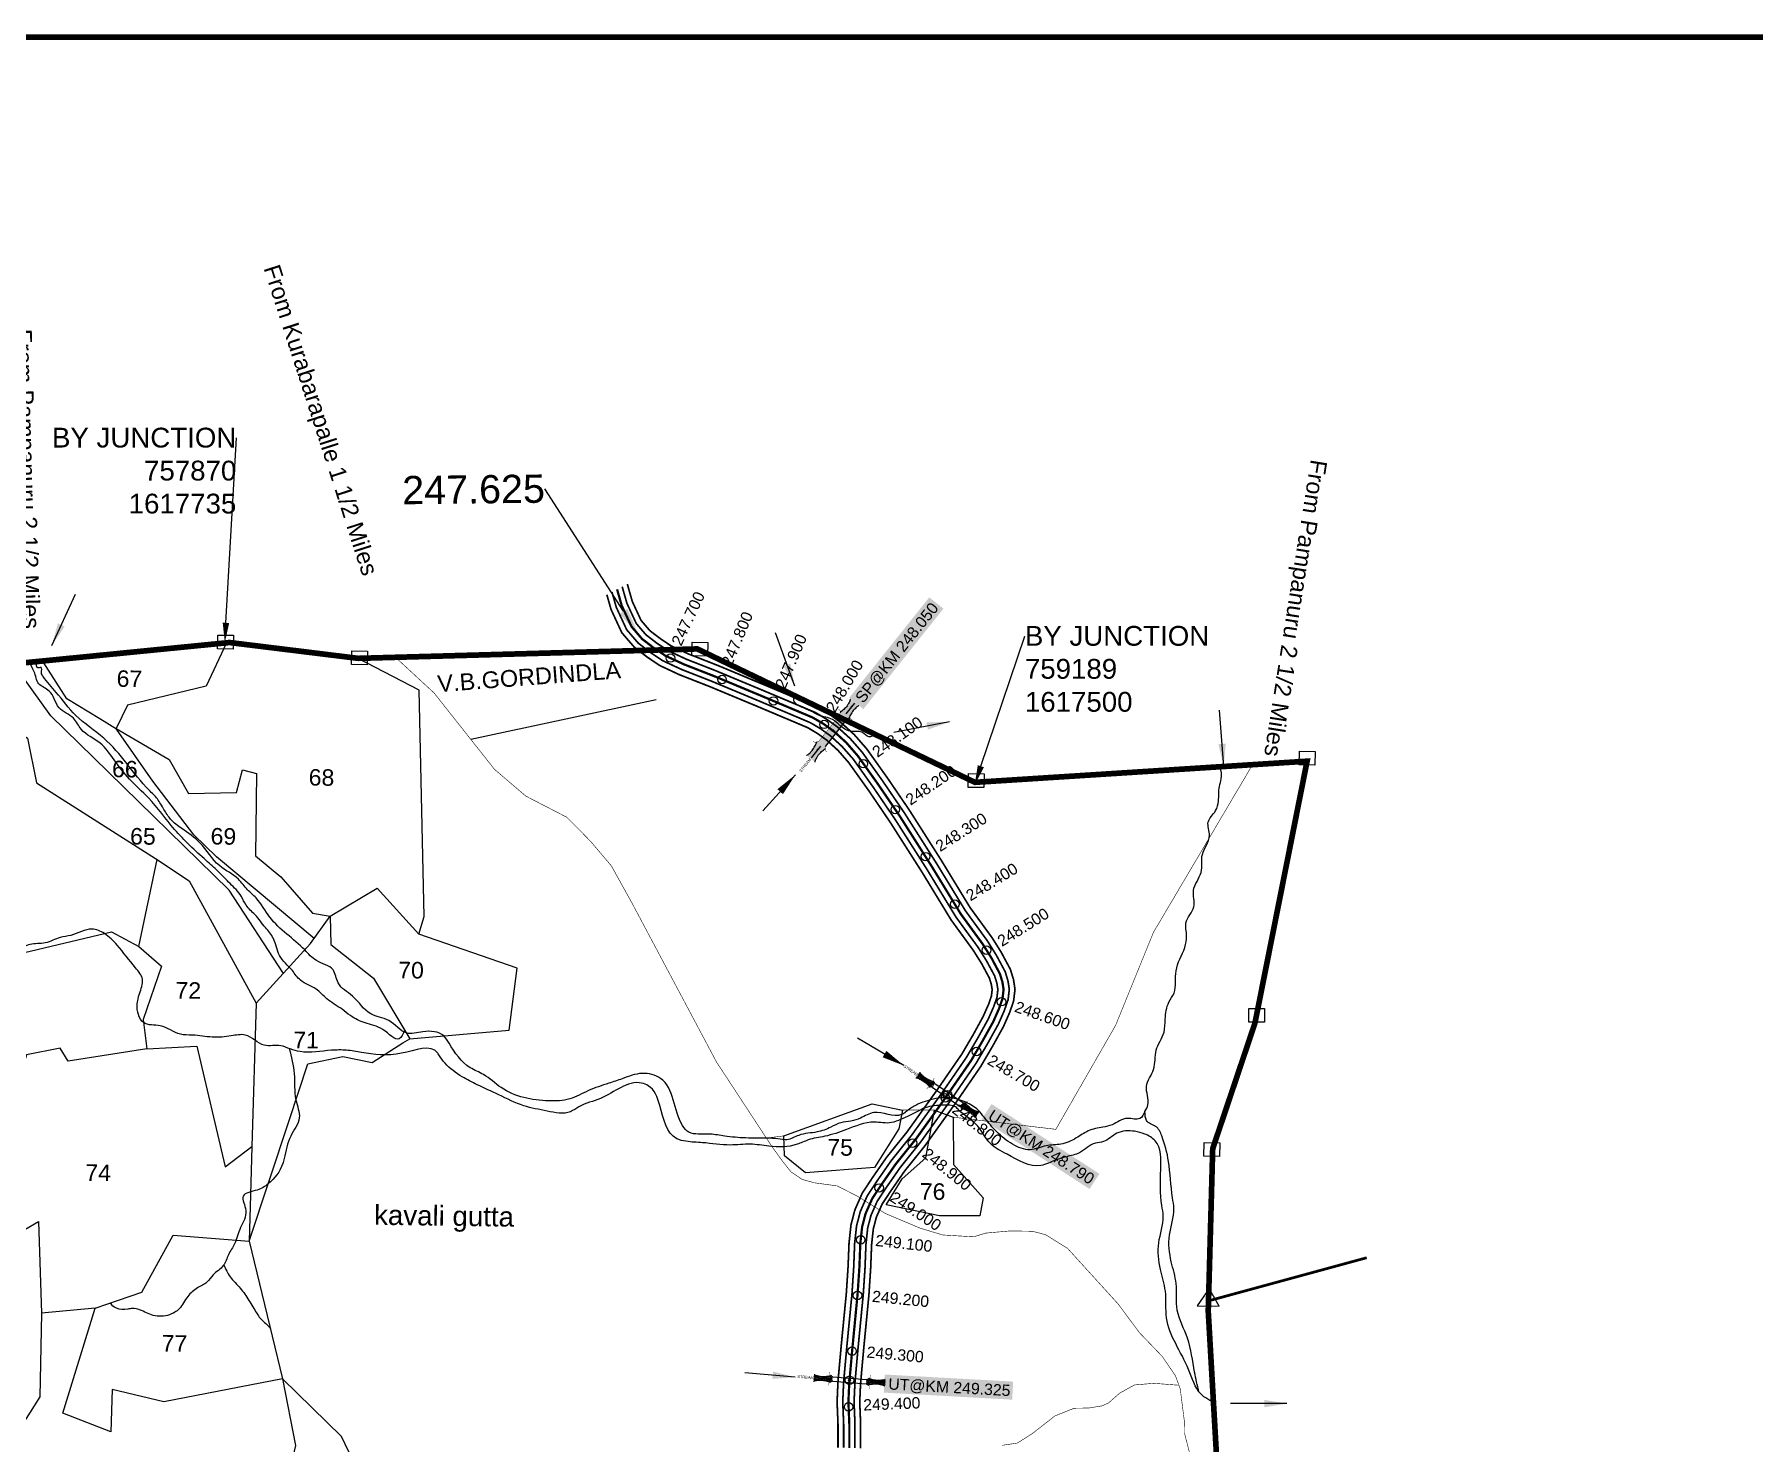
# Model space of a CAD drawing. Header units: feet. Extents: x 751091 to 766702, y 1607162 to 1618807.
# Drawn here: x 757541 to 760583, y 1616315 to 1618807 of the extents above; entities that cross this region are included whole.
import ezdxf
from ezdxf import colors
from ezdxf.entities.mleader import LeaderData, LeaderLine
from ezdxf.enums import TextEntityAlignment as Align
from ezdxf.math import Vec2, Vec3

# ---------------------------------------------------------------- set-up
doc = ezdxf.new("R2010")
doc.units = ezdxf.units.FT
doc.header["$LTSCALE"] = 15
doc.header["$MEASUREMENT"] = 0
doc.header["$PDMODE"] = 32
doc.header["$PDSIZE"] = 15
doc.linetypes.add('HIDDEN2', pattern=[0.1875, 0.125, -0.0625])
for name, color, linetype in [('CANAL1', 7, 'Continuous'), ('CRDS STONES', 7, 'Continuous'), ('CSMark', 72, 'Continuous'), ('PLOT', 7, 'Continuous'), ('PLOT NO', 7, 'Continuous'), ('ROADS', 6, 'Continuous'), ('STRUCTURE', 5, 'Continuous'), ('TANKS-STREAM', 4, 'Continuous'), ('VILLAGE STONES', 240, 'Continuous')]:
    doc.layers.add(name, color=color, linetype=linetype)
doc.layers.add('VILLAGE BOUNDRY', color=5, linetype='HIDDEN2', lineweight=100)
doc.styles.get("Standard").update_dxf_attribs({"font": 'arial.ttf'})
doc.linetypes.add('DOTS', pattern='A,1e-06,-3,["●",Standard,S=3,R=0,X=-1.25,Y=-1.25],-3', length=6.000001)
doc.dimstyles.get("Standard").update_dxf_attribs({"dimtxt": 0.18, "dimasz": 40, "dimexe": 0.18, "dimexo": 0.0625, "dimgap": 0.09, "dimtad": 0, "dimtih": 1, "dimtoh": 1, "dimdec": 4, "dimzin": 0, "dimdsep": 46, "dimtxsty": 'Standard', "dimcen": 0.09, "dimadec": 0, "dimazin": 0, "dimtfac": 1, "dimtdec": 4, "dimtofl": 0, "dimtmove": 0, "dimatfit": 3, "dimfxl": 1, "dimtolj": 1, "dimtzin": 0, "dimarcsym": 0})

# ---------------------------------------------------------------- blocks, each defined once
blk = doc.blocks.new('UT')
at = {"layer": 'STRUCTURE'}
h = blk.add_hatch(dxfattribs=at)
h.set_pattern_fill('DASH', color=150, scale=8, angle=-39.6278, style=0)
h.set_pattern_definition([(320.372247933, (-4370.464, -6260.8811), (1.40800153113, 0.132407282), [1, -1])])
h.paths.add_polyline_path([(765163, 1700681.9), (765165.6, 1700680.6), (765167.2, 1700680.3), (765169.1, 1700680), (765172.4, 1700679.6), (765176.4, 1700679.3), (765179.5, 1700679.5), (765183.1, 1700679.9), (765187.7, 1700680.9), (765188.9, 1700681.2), (765193.1, 1700682.2), (765196.1, 1700680.2), (765196.1, 1700672.2), (765193.1, 1700670.2), (765190.5, 1700670.8), (765188.1, 1700671.3), (765185.5, 1700671.8), (765183.6, 1700672.1), (765181, 1700672.5), (765180.3, 1700672.5), (765178.5, 1700672.6), (765176.7, 1700672.6), (765174.6, 1700672.5), (765172.5, 1700672.3), (765170.4, 1700672), (765168.5, 1700671.7), (765166.1, 1700671.2), (765165, 1700670.8), (765163, 1700669.7)])
h.paths.add_polyline_path([(765259.1, 1700682.2), (765256.1, 1700680.2), (765256.1, 1700672.2), (765259.1, 1700670.2), (765261.9, 1700671), (765264.4, 1700671.6), (765266.4, 1700672), (765269.1, 1700672.5), (765272.7, 1700673), (765276.1, 1700673.1), (765278.6, 1700672.9), (765281.2, 1700672.7), (765283.9, 1700672.3), (765286.4, 1700671.9), (765288, 1700671.3), (765289.2, 1700670.6), (765289.1, 1700682.7), (765287.6, 1700681.8), (765285.7, 1700681.2), (765283, 1700680.7), (765281.2, 1700680.4), (765276.7, 1700679.9), (765272.7, 1700679.9), (765268.7, 1700680.3), (765264.8, 1700681), (765261.2, 1700681.7)])
at = {"layer": 'STRUCTURE', "color": 150, "const_width": 0.628}
for points in [[(765190.1, 1700688.2), (765190.1, 1700684.2), (765196.1, 1700680.2), (765256.1, 1700680.2), (765262.1, 1700684.2), (765262.1, 1700688.2)], [(765190.1, 1700664.2), (765190.1, 1700668.2), (765196.1, 1700672.2), (765256.1, 1700672.2), (765262.1, 1700668.2), (765262.1, 1700664.2)]]:
    blk.add_lwpolyline(points, dxfattribs=at)
at = {"layer": 'STRUCTURE', "color": 150}
for points in [[(765196.1, 1700680.2), (765256.1, 1700680.2)], [(765196.1, 1700672.2), (765256.1, 1700672.2)], [(765196.1, 1700672.2), (765256.1, 1700672.2)]]:
    blk.add_lwpolyline(points, dxfattribs=at)
at = {"layer": 'STRUCTURE', "color": 0}
blk.add_circle((765226.1, 1700676.2), 1.89, dxfattribs=at)
at = {"layer": 'STRUCTURE', "color": 150}
for points in [[(765163, 1700681.9), (765164.4, 1700681.1), (765167.9, 1700680.2), (765171.2, 1700679.8), (765176.1, 1700679.4), (765184.7, 1700680.3), (765193.1, 1700682.2)], [(765163, 1700669.7), (765164.3, 1700670.6), (765167.8, 1700671.6), (765171.2, 1700672.1), (765176, 1700672.6), (765184.7, 1700672), (765193.1, 1700670.2)], [(765289.1, 1700682.7), (765287.8, 1700681.9), (765284.3, 1700680.9), (765280.9, 1700680.4), (765276.1, 1700679.8), (765267.4, 1700680.5), (765259.1, 1700682.2)], [(765289.2, 1700670.6), (765287.8, 1700671.4), (765284.2, 1700672.3), (765280.9, 1700672.7), (765276.1, 1700673.1), (765267.4, 1700672.2), (765259.1, 1700670.2)]]:
    blk.add_spline(points, degree=3, dxfattribs=at)
at = {"layer": 'STRUCTURE', "color": 0}
blk.add_text('STREAM', height=5, dxfattribs=at).set_placement((765148.2, 1700675.8), align=Align.MIDDLE_CENTER)
for points in [[(765190.9, 1700676), (765164.2, 1700675.8)], [(765289.3, 1700676.7), (765265.4, 1700676.4)]]:
    blk.add_leader(points, dimstyle='Standard', override={"dimasz": 10, "dimgap": 0.09, "dimtad": 0}, dxfattribs=at)
blk = doc.blocks.new('SP')
at = {"layer": 'STRUCTURE'}
h = blk.add_hatch(dxfattribs=at)
h.set_pattern_fill('DASH', color=256, scale=8, style=0)
edge = h.paths.add_edge_path()
edge.add_spline(control_points=[(769825.7, 1706742.1), (769825.3, 1706741.8), (769823.8, 1706740.8), (769820.9, 1706740.3), (769817, 1706739.7), (769811.4, 1706738.9), (769804, 1706739.7), (769798.4, 1706741), (769795.6, 1706741.6)], knot_values=[0, 0, 0, 0, 1.613557, 5.24513, 8.624976, 13.470124, 22.190216, 30.746377, 30.746377, 30.746377, 30.746377], degree=3, periodic=0)
edge.add_line((769795.6, 1706741.6), (769792.6, 1706739.6))
edge.add_line((769792.6, 1706739.6), (769732.6, 1706739.6))
edge.add_line((769732.6, 1706739.6), (769729.6, 1706741.6))
edge.add_spline(control_points=[(769729.6, 1706741.6), (769726.9, 1706740.9), (769721.3, 1706739.5), (769713.9, 1706738.5), (769708.3, 1706739.1), (769704.4, 1706739.6), (769701.5, 1706740), (769700, 1706741), (769699.5, 1706741.3)], knot_values=[0, 0, 0, 0, 8.556161, 17.276253, 22.121402, 25.501247, 29.13282, 30.746377, 30.746377, 30.746377, 30.746377], degree=3, periodic=0)
edge.add_line((769699.5, 1706741.3), (769699.5, 1706722.1))
edge.add_spline(control_points=[(769699.5, 1706722.1), (769700, 1706722.4), (769701.4, 1706723.4), (769704.3, 1706724), (769708.2, 1706724.5), (769713.8, 1706725.3), (769721.2, 1706724.5), (769726.8, 1706723.3), (769729.6, 1706722.6)], knot_values=[0, 0, 0, 0, 1.613557, 5.24513, 8.624976, 13.470124, 22.190216, 30.746377, 30.746377, 30.746377, 30.746377], degree=3, periodic=0)
edge.add_line((769729.6, 1706722.6), (769732.6, 1706724.6))
edge.add_line((769732.6, 1706724.6), (769792.6, 1706724.6))
edge.add_line((769792.6, 1706724.6), (769795.6, 1706722.6))
edge.add_spline(control_points=[(769795.6, 1706722.6), (769798.4, 1706723.3), (769803.9, 1706724.8), (769811.3, 1706725.8), (769817, 1706725.1), (769820.9, 1706724.7), (769823.8, 1706724.2), (769825.2, 1706723.3), (769825.7, 1706723)], knot_values=[0, 0, 0, 0, 8.556161, 17.276253, 22.121402, 25.501247, 29.13282, 30.746377, 30.746377, 30.746377, 30.746377], degree=3, periodic=0)
edge.add_line((769825.7, 1706723), (769825.7, 1706742.1))
h.paths.add_polyline_path([(769764.2, 1706732.1, -1), (769761.1, 1706732.1, -1)], flags=0)
h.paths.add_polyline_path([(769761.1, 1706732.1, 1), (769764.2, 1706732.1, 1)], flags=16)
at = {"layer": 'STRUCTURE', "const_width": 0.628}
for points in [[(769726.6, 1706747.6), (769726.6, 1706743.6), (769732.6, 1706739.6), (769792.6, 1706739.6), (769798.6, 1706743.6), (769798.6, 1706747.6)], [(769726.6, 1706716.6), (769726.6, 1706720.6), (769732.6, 1706724.6), (769792.6, 1706724.6), (769798.6, 1706720.6), (769798.6, 1706716.6)]]:
    blk.add_lwpolyline(points, dxfattribs=at)
at = {"layer": 'STRUCTURE', "color": 3}
blk.add_lwpolyline([(769732.6, 1706724.6), (769792.6, 1706724.6)], dxfattribs=at)
blk.add_lwpolyline([(769732.6, 1706724.6), (769792.6, 1706724.6)], dxfattribs=at)
at = {"layer": 'STRUCTURE', "color": 0}
blk.add_circle((769762.6, 1706732.1), 1.55, dxfattribs=at)
at = {"layer": 'STRUCTURE'}
for points in [[(769699.5, 1706741.3), (769700.9, 1706740.5), (769704.4, 1706739.6), (769707.8, 1706739.2), (769712.6, 1706738.8), (769721.3, 1706739.7), (769729.6, 1706741.6)], [(769699.5, 1706722.1), (769700.9, 1706723), (769704.4, 1706724), (769707.7, 1706724.5), (769712.5, 1706725), (769721.2, 1706724.4), (769729.6, 1706722.6)], [(769825.7, 1706742.1), (769824.3, 1706741.3), (769820.8, 1706740.3), (769817.5, 1706739.8), (769812.7, 1706739.2), (769804, 1706739.9), (769795.6, 1706741.6)], [(769825.7, 1706723), (769824.3, 1706723.8), (769820.8, 1706724.7), (769817.4, 1706725.1), (769812.6, 1706725.5), (769803.9, 1706724.6), (769795.6, 1706722.6)]]:
    blk.add_spline(points, degree=3, dxfattribs=at)
at = {"layer": 'STRUCTURE', "color": 0}
blk.add_text('STREAM', height=5, dxfattribs=at).set_placement((769684.3, 1706732.1), align=Align.MIDDLE_CENTER)
for points in [[(769727.4, 1706732.1), (769700.8, 1706732.1)], [(769824.4, 1706732.1), (769800.5, 1706732.1)]]:
    blk.add_leader(points, dimstyle='Standard', override={"dimasz": 10, "dimgap": 0.09, "dimtad": 0}, dxfattribs=at)

msp = doc.modelspace()

# ---------------------------------------------------------------- linework, layer by layer
at = {"layer": 'CANAL1', "color": 1, "const_width": 3}
for points in [[(758553.2, 1617816.4), (758560.6, 1617790.5), (758579.8, 1617749), (758601.8, 1617723.5), (758624.1, 1617706.4), (758646.7, 1617691.2), (758681.5, 1617674.9), (758734.6, 1617654.1), (758817, 1617619.8), (758886.7, 1617590.4), (758908.6, 1617581.1), (758925.6, 1617571), (758941.9, 1617559.3), (758962.1, 1617540.9), (758981, 1617519.3), (759016.5, 1617469.6), (759054.5, 1617413.6), (759110.6, 1617325.6), (759162.2, 1617240.9), (759201.4, 1617187.1), (759216.1, 1617163.7), (759229.7, 1617138.3), (759233.2, 1617126.9), (759234.6, 1617117.8), (759233.3, 1617106.5), (759228.2, 1617091.8), (759218.6, 1617070.2), (759200.9, 1617037.9), (759180.7, 1617003.5), (759136.8, 1616939.8), (759084.2, 1616866.4), (759047.7, 1616821), (759023, 1616785.4), (759004.9, 1616757.9), (758991.8, 1616728.2), (758984.9, 1616701.6), (758981.5, 1616669.6), (758979.8, 1616627.6), (758976.7, 1616580.5), (758967.4, 1616485.2), (758961.9, 1616423.8), (758960.4, 1616388.5), (758962, 1616349.2), (758962, 1616307.8)], [(758589.4, 1617835.3), (758598.2, 1617804.5), (758613.8, 1617770.9), (758629.4, 1617752.7), (758647.5, 1617738.9), (758666.4, 1617726.1), (758697.3, 1617711.7), (758749.6, 1617691.2), (758832.5, 1617656.6), (758902.3, 1617627.2), (758926.7, 1617616.8), (758947.5, 1617604.5), (758967.1, 1617590.4), (758990.6, 1617569), (759012.4, 1617544.2), (759049.3, 1617492.4), (759088, 1617435.6), (759144.5, 1617346.8), (759195.5, 1617263.1), (759234.6, 1617209.5), (759250.7, 1617183.8), (759266.8, 1617153.8), (759272.3, 1617136), (759275, 1617118.6), (759272.5, 1617097.5), (759265.4, 1617077.1), (759254.5, 1617052.4), (759235.6, 1617018.2), (759214.4, 1616982), (759169.6, 1616916.8), (759116.1, 1616842.2), (759079.8, 1616797), (759056.2, 1616763), (759040.1, 1616738.7), (759029.7, 1616715), (759024.4, 1616694.4), (759021.4, 1616666.7), (759019.8, 1616625.5), (759016.6, 1616577.2), (759007.3, 1616481.4), (759001.9, 1616421.2), (759000.4, 1616388.5), (759002, 1616350), (759002, 1616306.8)]]:
    msp.add_lwpolyline(points, dxfattribs=at)
at = {"layer": 'CANAL1', "color": 5, "const_width": 3}
for points in [[(758562.2, 1617821.2), (758570, 1617794), (758588.3, 1617754.5), (758608.7, 1617730.8), (758629.9, 1617714.5), (758651.6, 1617699.9), (758685.5, 1617684.1), (758738.4, 1617663.4), (758820.9, 1617629), (758890.6, 1617599.6), (758913.1, 1617590), (758931.1, 1617579.4), (758948.2, 1617567.1), (758969.2, 1617547.9), (758988.9, 1617525.6), (759024.7, 1617475.3), (759062.9, 1617419.1), (759119.1, 1617330.9), (759170.5, 1617246.4), (759209.7, 1617192.7), (759224.7, 1617168.7), (759239, 1617142.2), (759243, 1617129.2), (759244.7, 1617118), (759243.1, 1617104.3), (759237.5, 1617088.1), (759227.6, 1617065.7), (759209.6, 1617033), (759189.1, 1616998.1), (759145, 1616934), (759092.2, 1616860.4), (759055.8, 1616815), (759031.3, 1616779.8), (759013.7, 1616753.1), (759001.2, 1616724.9), (758994.8, 1616699.8), (758991.4, 1616668.9), (758989.8, 1616627), (758986.7, 1616579.7), (758977.4, 1616484.2), (758971.9, 1616423.2), (758970.4, 1616388.5), (758972, 1616349.4), (758972, 1616307.5)], [(758580.3, 1617830.6), (758588.8, 1617801), (758605.3, 1617765.4), (758622.5, 1617745.4), (758641.6, 1617730.7), (758661.5, 1617717.4), (758693.3, 1617702.5), (758745.9, 1617681.9), (758828.6, 1617647.4), (758898.4, 1617618), (758922.1, 1617607.9), (758942, 1617596.1), (758960.8, 1617582.6), (758983.5, 1617562), (759004.6, 1617538), (759041.1, 1617486.7), (759079.6, 1617430.1), (759136, 1617341.5), (759187.2, 1617257.6), (759226.3, 1617203.9), (759242, 1617178.8), (759257.5, 1617149.9), (759262.5, 1617133.8), (759264.9, 1617118.4), (759262.7, 1617099.8), (759256.1, 1617080.8), (759245.6, 1617056.9), (759226.9, 1617023.1), (759206, 1616987.4), (759161.4, 1616922.5), (759108.1, 1616848.3), (759071.8, 1616803), (759047.9, 1616768.6), (759031.3, 1616743.5), (759020.2, 1616718.3), (759014.5, 1616696.2), (759011.4, 1616667.4), (759009.8, 1616626), (759006.6, 1616578), (758997.3, 1616482.4), (758991.9, 1616421.8), (758990.4, 1616388.5), (758992, 1616349.8), (758992, 1616307)]]:
    msp.add_lwpolyline(points, dxfattribs=at)
at = {"layer": 'CANAL1', "color": 1, "linetype": 'HIDDEN2', "ltscale": 5, "const_width": 4}
msp.add_lwpolyline([(758571.3, 1617825.9), (758579.4, 1617797.5), (758596.8, 1617760), (758615.6, 1617738.1), (758635.8, 1617722.6), (758656.5, 1617708.6), (758689.4, 1617693.3), (758742.1, 1617672.7), (758824.8, 1617638.2), (758910, 1617602.2), (758917.6, 1617598.9), (758936.6, 1617587.8), (758952.7, 1617576.2), (758954.5, 1617574.9), (758976.4, 1617555), (758996.7, 1617531.8), (759032.9, 1617481), (759071.3, 1617424.6), (759127.5, 1617336.2), (759178.9, 1617252), (759218, 1617198.3), (759233.4, 1617173.8), (759248.2, 1617146), (759252.7, 1617131.5), (759254.8, 1617118.2), (759252.9, 1617102), (759246.8, 1617084.4), (759236.6, 1617061.3), (759218.2, 1617028.1), (759197.6, 1616992.7), (759155.7, 1616932), (759153.2, 1616928.3), (759149.8, 1616923.5), (759100.2, 1616854.3), (759063.8, 1616809), (759039.6, 1616774.2), (759022.5, 1616748.3), (759010.7, 1616721.6), (759004.6, 1616698), (759001.4, 1616668.1), (758999.8, 1616626.5), (758996.6, 1616578.8), (758987.4, 1616483.3), (758981.9, 1616422.6), (758981.9, 1616422.5), (758980.4, 1616388.5), (758982, 1616349.6), (758982, 1616307.3)], dxfattribs=at)
at = {"layer": 'CANAL1', "linetype": 'DOTS', "ltscale": 0.15}
msp.add_lwpolyline([(758640.7, 1617630.7), (758312.9, 1617560.2)], dxfattribs=at)
at = {"layer": 'CSMark', "color": 3}
for p in [(758665.7, 1617704.4), (758756.9, 1617666.5), (758848, 1617628.4), (758937.6, 1617587), (759006.9, 1617517.5), (759063.3, 1617436.3), (759116.7, 1617353.2), (759168.5, 1617269.1), (759224.6, 1617187.8), (759251, 1617096.5), (759206.8, 1617008.4), (759151.8, 1616926.4), (759155.5, 1616931.7), (759093.8, 1616846.4), (759034.9, 1616767.1), (759002.2, 1616675.4), (758996.4, 1616576.8), (758986.9, 1616478.5), (758982.3, 1616426.9), (758980.8, 1616379.9)]:
    msp.add_point(p, dxfattribs=at)
at = {"layer": 'PLOT'}
for points in [[(757880.9, 1617731.3), (757844.8, 1617654.5), (757705.8, 1617621.2), (757685.5, 1617579.5), (757779.2, 1617524.8), (757813.5, 1617464.9), (757898.6, 1617466.6), (757908.8, 1617506.7), (757934, 1617500.3), (757931.7, 1617354.6), (757976.6, 1617317.6), (758032.7, 1617253.4), (758063.8, 1617248), (758065.1, 1617197.8), (758140.4, 1617138), (758205.1, 1617030.8), (758380.5, 1617046.1), (758394.6, 1617155.6), (758220.5, 1617215.7)], [(757406.5, 1617644.8), (757528.6, 1617562.8), (757544.9, 1617483.7), (757755.4, 1617349.8), (757814.6, 1617310.6), (757933.1, 1617093.7), (758029.3, 1617199.3), (758063.8, 1617248), (758146.8, 1617297.5), (758220.5, 1617215.7), (758230, 1617247.2), (758221.3, 1617647.3), (758113.6, 1617703.8)], [(757981.2, 1617146.5), (757885.6, 1617293.7), (757645.4, 1617528.5), (757570.3, 1617602), (757504.3, 1617694.1)], [(758035.8, 1617208.5), (757862.7, 1617353), (757823, 1617391.4), (757750.6, 1617486.6), (757685.9, 1617578.5), (757656.7, 1617597.1), (757598.2, 1617632), (757556.3, 1617697.8)], [(757352.9, 1617090.1), (757421.5, 1617118.9), (757511.2, 1617180.4), (757677.4, 1617220.2), (757725.9, 1617194.2), (757758.3, 1617347.9)], [(757725.9, 1617194.2), (757765.7, 1617159.6), (757733.3, 1617064.8), (757739.8, 1617012.9), (757828.1, 1617018.1), (757878.3, 1616804.7), (757925.5, 1616840.7)], [(757933.1, 1617093.7), (757925.5, 1616840.7), (757922.9, 1616754.7), (757920.9, 1616672.9), (757991.3, 1616886.4), (758024.4, 1616986.9), (758086.3, 1616999.5), (758138.3, 1616989.2), (758192.3, 1617023.5), (758205.1, 1617030.8)], [(757739.8, 1617012.9), (757600.5, 1616991.2), (757586.8, 1617014.2), (757527, 1617002.7), (757508.3, 1616939.4), (757477.9, 1616700.6), (757416.6, 1616703.5), (757417.4, 1616720.9), (757387.4, 1616717.7), (757363.2, 1616678.5), (757316.6, 1616687.4), (757310.3, 1616675.6), (757258.4, 1616691.5), (757235.5, 1616644.7), (757141.9, 1616632.7), (757039.4, 1616625.2)], [(758866.2, 1616859.2), (759022.5, 1616915.8), (759076.1, 1616904.9), (759069.3, 1616871.6), (759026.7, 1616803.3), (758904.5, 1616794.1), (758867.1, 1616823.7), (758866.2, 1616859.2)], [(759132.6, 1616904.9), (759165.5, 1616892.3), (759166.4, 1616808.7), (759218.6, 1616749.4), (759213, 1616717.9), (759141.7, 1616717.9), (759047.1, 1616737), (759075.3, 1616783.5), (759117.1, 1616820.6), (759132.6, 1616904.9)], [(757310.3, 1616675.6), (757352.1, 1616583.3), (757386.3, 1616567.7), (757439.3, 1616617), (757463, 1616616.6), (757475, 1616665.2), (757548.1, 1616708), (757553.4, 1616545.9), (757550.5, 1616397.8), (757516.1, 1616343.4), (757439.3, 1616319), (757413.4, 1616400.7), (757135.6, 1616520.8), (757024.1, 1616569), (757022.6, 1616594.6)], [(757648.7, 1616554.5), (757730.8, 1616583), (757786.1, 1616683.7), (757920.9, 1616672.9)], [(757920.9, 1616672.9), (757979.7, 1616429.4), (758002.6, 1616311.4), (757950.6, 1616089.8), (757879.3, 1616072.4), (757815.7, 1616135.7), (757834.4, 1615974.1), (757777.1, 1615846.5), (757985.1, 1615809.5), (758175.5, 1615772.7), (758087.5, 1615981.2)], [(757346.2, 1616308), (757407.6, 1616268.6), (757482.1, 1616228.4), (757733, 1616218.8), (757744.2, 1615995.1), (757834.4, 1615974.1), (758087.5, 1615981.2), (758101.1, 1616123.6), (758164.1, 1616160.2), (758084.2, 1616327.8), (757979.7, 1616429.4), (757770.1, 1616388.8), (757678.2, 1616410.5), (757676.4, 1616336), (757591.1, 1616369), (757648.7, 1616554.5), (757553.4, 1616545.9)]]:
    msp.add_lwpolyline(points, dxfattribs=at)
at = {"layer": 'ROADS', "linetype": 'HIDDEN2', "ltscale": 10, "const_width": 1}
for points in [[(759587.9, 1616282.1), (759574.8, 1616333), (759574.5, 1616354.3), (759567.2, 1616411.7), (759558.7, 1616435), (759535.4, 1616469.1), (759495.2, 1616511), (759457.1, 1616562.2), (759368, 1616660.2), (759328.9, 1616684.5), (759305.8, 1616690.5), (759266.3, 1616691.1), (759223.6, 1616687.3), (759201.6, 1616680.7), (759147.1, 1616684), (759107.8, 1616695.8), (759045.8, 1616721.9), (758996, 1616752.7), (758960.6, 1616770.7), (758919.9, 1616776.3), (758898.7, 1616782.2), (758878.8, 1616795.6), (758862.8, 1616815.9), (758845, 1616840.6), (758747.3, 1616989.6), (758596.7, 1617272.9), (758561.2, 1617336.8), (758525.5, 1617379), (758502.2, 1617403), (758482, 1617423), (758409.9, 1617460.2), (758354.6, 1617507.5), (758247.8, 1617642.5), (758180.4, 1617704.8)], [(759563.6, 1616418.3), (759520.6, 1616421.6), (759486.2, 1616418.7), (759460.1, 1616404.2), (759440.4, 1616386.9), (759429.3, 1616381.8), (759405.6, 1616377.9), (759379.7, 1616377.5), (759345.6, 1616363.9), (759305.5, 1616332.6), (759279.1, 1616315.9), (759252.8, 1616312)]]:
    msp.add_lwpolyline(points, dxfattribs=at)
at = {"layer": 'ROADS', "linetype": 'DOTS', "ltscale": 0.5, "const_width": 1}
msp.add_lwpolyline([(758835.3, 1616855.3), (758866.2, 1616859.2), (759022.5, 1616915.8), (759076.1, 1616904.9), (759132.6, 1616904.9), (759165.5, 1616892.3), (759347.2, 1616870.8), (759452.8, 1617054.5), (759519.9, 1617219.4), (759695.1, 1617515.8)], dxfattribs=at)
at = {"layer": 'TANKS-STREAM'}
for points in [[(758195.7, 1617046.4), (758186, 1617031), (758157.1, 1617047.3), (758125.6, 1617059), (758099.8, 1617072), (758085, 1617083.1), (758058, 1617101.7), (758039.2, 1617119), (758011.5, 1617134.4), (757997.1, 1617151.6), (757974.5, 1617178.2), (757963.6, 1617208.3), (757949.7, 1617227.5), (757930.9, 1617250.5), (757915.4, 1617267.3), (757906.7, 1617283.2), (757887.1, 1617305.4), (757865.5, 1617327.2), (757844.7, 1617346.3), (757788.9, 1617401.2), (757742.6, 1617457.3), (757709, 1617490.2), (757681.9, 1617524.6), (757657.1, 1617553.9), (757623.8, 1617578.3), (757609.9, 1617597.9), (757584.6, 1617616.5), (757575.9, 1617632.4), (757567.2, 1617645.9), (757548.7, 1617659), (757540.5, 1617680.2), (757533.2, 1617697), (757533, 1617698.9)], [(759504.7, 1616902.5), (759495.7, 1616889.9), (759473.9, 1616890.2), (759446.7, 1616879), (759430.5, 1616874.7), (759404.5, 1616867.9), (759383.3, 1616855.5), (759356.1, 1616844.6), (759330.1, 1616841.6), (759301.8, 1616834.8), (759270.8, 1616844.3), (759242.8, 1616866.5), (759221, 1616891.5), (759209.9, 1616904.8), (759188.3, 1616918.6), (759160.3, 1616926.5), (759120.4, 1616921.5), (759103.4, 1616915.3), (759086.7, 1616905.1), (759074.4, 1616896.8), (759025.3, 1616900.3), (759001.7, 1616890.7), (758984.8, 1616885.4), (758966.8, 1616882.5), (758949.3, 1616874.6), (758925, 1616866.2), (758892.5, 1616860.1), (758871.8, 1616852.5), (758855.6, 1616853.9), (758818.7, 1616855.2), (758798.4, 1616855.5), (758761.6, 1616858.9), (758736, 1616862.2), (758715, 1616862.5), (758698.4, 1616865.6), (758687.2, 1616877.4), (758648.3, 1616960.9), (758615.9, 1616969.7), (758580.3, 1616960.2), (758556.7, 1616952.3), (758520.7, 1616939.2), (758487.6, 1616924.8), (758450.4, 1616921), (758366.4, 1616944.6), (758335.2, 1616967.6), (758311.6, 1616979.8), (758274.2, 1617023.1), (758264.8, 1617036), (758228.1, 1617043.4), (758198.9, 1617041.2), (758167.7, 1617063.2), (758135.7, 1617075), (758103.7, 1617106.3), (758078, 1617130), (758069, 1617152.8), (758039.9, 1617169.2), (758019.1, 1617188.1), (757957.3, 1617245.9), (757932.9, 1617280), (757918, 1617294.2), (757901.7, 1617313.2), (757868.1, 1617337.2), (757833.6, 1617377.6), (757801.6, 1617402.7), (757781.9, 1617419.2), (757770, 1617436.7), (757758.4, 1617455.2), (757743.9, 1617470.5), (757704.5, 1617517.6), (757663.7, 1617562.4), (757614.4, 1617602.6), (757579.5, 1617643.7), (757556.2, 1617671.8), (757553.5, 1617678.1), (757552.8, 1617687.7), (757545.7, 1617687.6), (757544.6, 1617698.1), (757544.2, 1617697)], [(759028.5, 1617570.3), (759016.8, 1617564.8), (759004.1, 1617573.3), (758986, 1617574.5), (758965.3, 1617585.2), (758952.1, 1617595.5), (758927.8, 1617603.5), (758918.1, 1617608.4), (758901.2, 1617616.1), (758884.7, 1617627.6), (758883.7, 1617638.3)], [(759504.7, 1616902.5), (759510.1, 1616914.2), (759507.5, 1616946.8), (759520.1, 1616976.9), (759524.7, 1617010.6), (759538.5, 1617042.4), (759540.7, 1617065.5), (759547.2, 1617095.7), (759556.2, 1617111.9), (759559.8, 1617151.2), (759575.2, 1617192.4), (759578.5, 1617213.2), (759577.3, 1617235.6), (759591.3, 1617264.6), (759590.6, 1617293.2), (759604, 1617325.2), (759606.3, 1617357), (759618.9, 1617390.5), (759616.6, 1617414.3), (759629.8, 1617434.5), (759634.9, 1617451.5), (759636.4, 1617477.2), (759639.7, 1617490.8), (759638.3, 1617512.2)], [(758119.4, 1617006.9), (758092.7, 1617010.7), (758066.3, 1617010.6), (758010.8, 1617008.3), (757993.4, 1617013), (757976.9, 1617018.6), (757947.5, 1617019.6), (757913.8, 1617037.5), (757889.1, 1617036), (757855.5, 1617033.8), (757820.2, 1617037.4), (757799.2, 1617039.1), (757763.6, 1617053.9), (757734, 1617059.6), (757724.8, 1617073.8), (757726.7, 1617110.4), (757732, 1617136.3), (757719.7, 1617156.5), (757687.2, 1617196.6), (757664.8, 1617217.2), (757642.8, 1617224.9), (757605.5, 1617213.8), (757586.6, 1617210.1), (757560.1, 1617200.6), (757533.2, 1617197.8), (757511.6, 1617187.4), (757472.8, 1617170.5), (757430.1, 1617134.6), (757413.6, 1617115.6), (757399.6, 1617109.7), (757392.6, 1617098.4), (757371.8, 1617093.4), (757342, 1617097.2), (757317.6, 1617084.4), (757296.8, 1617077.2), (757283.7, 1617062), (757275.2, 1617028.6), (757261.9, 1617008.7), (757251.7, 1617000.4), (757237.5, 1616992.5), (757221.6, 1616978.4), (757210.2, 1616977.3), (757194.5, 1616970.1), (757182, 1616969.2), (757157.8, 1616964.6), (757129.5, 1616961.9), (757102.1, 1616966.9), (757088.1, 1616984.6)], [(759630.2, 1616385.8), (759603.4, 1616403), (759581.9, 1616446.1), (759543, 1616537.5), (759540.9, 1616584.7), (759532.4, 1616622.9), (759529.2, 1616670), (759537.1, 1616717), (759534.6, 1616736.1), (759532.7, 1616799.9), (759522.8, 1616850.5), (759504.4, 1616862.5), (759486.5, 1616867.3), (759455.1, 1616863.8), (759431.3, 1616849), (759417.2, 1616846.4), (759388.9, 1616829.4), (759366.4, 1616822.4), (759347.2, 1616816.5), (759320.7, 1616806.8), (759260.9, 1616826.7), (759231.7, 1616845.6), (759205.8, 1616880.2), (759175.8, 1616904.7), (759169.7, 1616910.4), (759148.5, 1616913.5), (759116.4, 1616908.9), (759088.7, 1616895.3), (759072.7, 1616888.3), (759056.5, 1616882.6), (759026.1, 1616883.6), (758976.9, 1616870.3), (758938.6, 1616858.5), (758909.2, 1616852), (758889.8, 1616844.3), (758839.7, 1616841.1), (758807, 1616844.5), (758771.8, 1616843), (758722.3, 1616847.2), (758693.1, 1616849.6), (758676.8, 1616854.2), (758646.9, 1616913.1), (758626.6, 1616948), (758614.8, 1616952.6), (758542.3, 1616925.5), (758503.9, 1616910.7), (758488.9, 1616902), (758447.8, 1616903.1), (758406.3, 1616912.5), (758362, 1616932), (758324, 1616949.8), (758297.5, 1616963.6), (758267.1, 1616987.8), (758255.9, 1617002.8), (758254.2, 1617005.5), (758190.3, 1617005.4), (758119.4, 1617006.9)], [(757991.6, 1617013.7), (758000.3, 1616969.1), (758003.4, 1616923), (758009.3, 1616891), (757994.3, 1616858.9), (757982.6, 1616819.1), (757980.2, 1616810.2), (757954.4, 1616774.4), (757934.9, 1616763.5), (757910.2, 1616752.7), (757914.9, 1616727), (757905.5, 1616697), (757895, 1616668.4), (757884.2, 1616649), (757875, 1616629.7), (757856.9, 1616613.2), (757846.1, 1616600.5), (757829.2, 1616590.2), (757812.3, 1616575.4), (757796.9, 1616553.3), (757780, 1616542.9), (757751, 1616541.7), (757727.1, 1616551.5), (757714.3, 1616553.9), (757706, 1616552.9), (757685.9, 1616554.3), (757674.3, 1616563.4)], [(757876, 1616631.1), (757887, 1616610), (757905.1, 1616589.7), (757920.4, 1616568.3), (757933.5, 1616546.4), (757947.8, 1616529.4), (757958, 1616519.3), (757957.1, 1616519.8)]]:
    msp.add_spline(points, degree=3, dxfattribs=at)
msp.add_open_spline([(759600.3, 1616406.6), (759597.5, 1616418.1), (759589.8, 1616449.6), (759585.1, 1616499.8), (759556.7, 1616548.1), (759563.4, 1616596.1), (759549.4, 1616638.6), (759544.1, 1616683.9), (759559.1, 1616721.2), (759550.3, 1616764.1), (759549.1, 1616812.8), (759538.3, 1616850.3), (759527.2, 1616877.5), (759505.6, 1616881.9), (759504.9, 1616896.4), (759504.7, 1616902.5)], degree=3, knots=[0, 0, 0, 0, 36.668804, 99.676072, 153.865078, 202.319979, 242.5475, 291.08465, 340.030754, 359.819803, 425.369472, 478.338224, 500.879771, 519.893434, 533.394011, 533.394011, 533.394011, 533.394011], dxfattribs=at)
at = {"layer": 'VILLAGE BOUNDRY', "lineweight": -2, "ltscale": 25}
for points, const_width in [([(757470.2, 1617690.7), (757886, 1617731.8), (758113.6, 1617703.8), (758713.1, 1617720.5), (759204.2, 1617484.5), (759791.5, 1617521.9), (759699.3, 1617058.6), (759624.6, 1616836.6), (759616.7, 1616549.1), (759656.4, 1615855.6), (759472.2, 1615489.2), (759381.2, 1615314.8), (759324.1, 1615146.3), (759386.8, 1614756.2), (759416.1, 1614574.9), (759434.7, 1614496.9), (759399, 1614300.5)], 10), ([(759616.7, 1616567.3), (759896.9, 1616643.7)], 4.87)]:
    msp.add_lwpolyline(points, dxfattribs=dict(at, const_width=const_width))
at = {"layer": 'VILLAGE STONES', "color": 5, "const_width": 10}
msp.add_lwpolyline([(751095.8, 1618802.4), (766414.7, 1618802.4), (766414.7, 1607166.8), (751095.8, 1607166.8)], close=True, dxfattribs=at)
at = {"layer": 'VILLAGE STONES'}
for points in [[(757865.3, 1617745), (757893.1, 1617744.6), (757892.7, 1617720.3), (757865, 1617720.7)], [(758703.9, 1617732.3), (758731.7, 1617731.9), (758731.3, 1617707.6), (758703.6, 1617708)], [(758102.3, 1617717.2), (758130, 1617716.8), (758129.7, 1617692.5), (758102, 1617692.9)], [(759778, 1617539.6), (759805.7, 1617539.2), (759805.4, 1617514.9), (759777.6, 1617515.3)], [(759192.7, 1617499.9), (759220.4, 1617499.5), (759220.1, 1617475.2), (759192.4, 1617475.6)], [(759688.6, 1617084.8), (759716.4, 1617084.4), (759716, 1617060.1), (759688.3, 1617060.5)], [(759609.4, 1616847.6), (759637.1, 1616847.2), (759636.8, 1616822.9), (759609, 1616823.3)]]:
    msp.add_lwpolyline(points, close=True, dxfattribs=at)
msp.add_lwpolyline([(759618.5, 1616589.3), (759597.3, 1616558.4), (759636.2, 1616558.2), (759618.4, 1616589.1)], dxfattribs=at)

# ---------------------------------------------------------------- block references
at = {"layer": 'STRUCTURE', "color": 0}
for name, p, rotation in [('SP', (1621525.8, -44180.9), 51.70871805209807), ('UT', (-829243.5, 639762.7), 325.8250127456979), ('UT', (-134624.3, -20441.4), 355.59434211116)]:
    msp.add_blockref(name, p, dxfattribs=dict(at, rotation=rotation))

# ---------------------------------------------------------------- texts
at = {"layer": 'CSMark', "color": 1}
for s, rotation, p in [('247.700', 65.035, (758675.6, 1617728.5)), ('247.800', 67.366, (758764.2, 1617691.6)), ('247.900', 67.1531, (758859.2, 1617651.9)), ('248.000', 59.4546, (758947.8, 1617611.3)), ('248.100', 35.459, (759025.9, 1617535.7)), ('248.200', 34.2091, (759084.6, 1617451.2)), ('248.300', 32.4972, (759137.2, 1617369.4)), ('248.400', 31.3604, (759190.9, 1617282.2)), ('248.500', 32.1339, (759246.6, 1617201.6)), ('248.600', 340.8003, (759275.8, 1617088.7)), ('248.700', 329.6462, (759229.4, 1616995.7)), ('248.800', 322.0726, (759168.2, 1616909.6)), ('248.900', 321.2427, (759115.4, 1616831.7)), ('249.000', 326.6241, (759057.3, 1616753.9)), ('249.100', 353.8346, (759028.3, 1616674.6)), ('249.200', 354.4589, (759022.5, 1616575.8)), ('249.300', 354.8567, (759012.9, 1616477.2)), ('249.400', 2.2962, (759006.7, 1616383.3))]:
    msp.add_text(s, height=20, rotation=rotation, dxfattribs=at).set_placement(p, align=Align.MIDDLE_LEFT)
at = {"layer": 'PLOT'}
for s, p in [('67', (757709.1, 1617667.8)), ('66', (757701, 1617508)), ('68', (758048.7, 1617493.2)), ('65', (757732.9, 1617389)), ('69', (757875.2, 1617389)), ('70', (758207, 1617152.4)), ('72', (757813.1, 1617116.5)), ('71', (758021.4, 1617028.7)), ('75', (758965.7, 1616838.9)), ('74', (757653.8, 1616794.1)), ('76', (759129.3, 1616760.9)), ('77', (757788.7, 1616492.2))]:
    msp.add_text(s, height=29.2, rotation=359.196, dxfattribs=at).set_placement(p, align=Align.MIDDLE_CENTER)
at = {"layer": 'PLOT', "color": 0}
msp.add_text('kavali gutta', height=35, rotation=359.196, dxfattribs=at).set_placement((758141.5, 1616702.1))
at = {"layer": 'PLOT NO', "linetype": 'Continuous'}
for s, rotation, p in [('From Kurabarapalle 1 1/2 Miles ', 287.8026, (757946, 1618394.1)), ('From Pampanuru 2 1/2 Miles ', 271.5996, (757506.8, 1618286)), ('From Pampanuru 2 1/2 Miles ', 261.0132, (759798.3, 1618056.8))]:
    msp.add_text(s, height=29.464, rotation=rotation, dxfattribs=at).set_placement(p)
at = {"layer": 'STRUCTURE', "color": 5, "char_height": 20, "attachment_point": 1, "bg_fill": 1, "box_fill_scale": 1.3, "bg_fill_color": 7, "bg_fill_true_color": 16777215, "bg_fill_transparency": 4390977}
for s, insert, width, rotation in [('\\pi0.72756;SP@KM 248.050', (758990.3, 1617635), 215.166, 51.4552), ('\\pi1.1982;UT@KM 248.790', (759235.3, 1616907.3), 215.139, 327.0863), ('\\pi1.1982;UT@KM 249.325', (759050.4, 1616430.8), 215.357, 356.8556)]:
    msp.add_mtext(s, dxfattribs=dict(at, insert=insert, width=width, rotation=rotation))
at = {"layer": 'VILLAGE BOUNDRY'}
msp.add_text('V.B.GORDINDLA', height=29.697, rotation=4.4194, dxfattribs=at).set_placement((758254.9, 1617643.8))

# ---------------------------------------------------------------- leaders
at = {"layer": 'CRDS STONES', "color": 1}
ml = msp.add_multileader_mtext('Standard', dxfattribs=at)
ml.set_content('BY JUNCTION\\P757870\\P1617735', color=1)
ml.set_leader_properties()
ml.build(insert=Vec2(0, 0))
ml.multileader.update_dxf_attribs({"dogleg_length": 0.36, "arrow_head_size": 35})
ctx = ml.context
ctx.base_point, ctx.char_height, ctx.arrow_head_size, ctx.landing_gap_size, ctx.plane_origin = Vec3(757579.5, 1618093.8), 35, 35, 0.09, Vec3(758014.3, 1617857.6)
ctx.text_align_type = 2
notes = []
notes.append((ctx, [(1, (1, 1, 0), (757898.1, 1618093.8), (-1, 0), 1.396927018504357e-11, [(0, [(757877.7, 1617731.7)], 0, [])])]))
ctx.mtext.insert, ctx.mtext.alignment, ctx.mtext.flow_direction = Vec3(757898, 1618111.7), 3, 5
ml = msp.add_multileader_mtext('Standard', dxfattribs=at)
ml.set_content('247.625', color=1)
ml.set_leader_properties()
ml.build(insert=Vec2(0, 0))
ml.multileader.update_dxf_attribs({"dogleg_length": 0.36, "arrow_head_size": 50})
ctx = ml.context
ctx.base_point, ctx.char_height, ctx.arrow_head_size, ctx.landing_gap_size, ctx.plane_origin, ctx.plane_x_axis, ctx.plane_y_axis = Vec3(758196.1, 1618000.8), 50, 50, 0.0498, Vec3(758401, 1617866.7), Vec3(0.999936, 0.011314), Vec3(-0.011314, 0.999936)
ctx.text_align_type = 2
notes.append((ctx, [(1, (1, 1, 0), (758443.8, 1618003.6), (-0.999936, -0.011314), 7.733052732383376e-12, [(0, [(758609.7, 1617744.9)], 0, [])])]))
ctx.mtext.insert, ctx.mtext.text_direction, ctx.mtext.rotation, ctx.mtext.alignment, ctx.mtext.flow_direction = Vec3(758443.5, 1618029.1), Vec3(0.999936, 0.011314), 0.011314, 3, 5
ml = msp.add_multileader_mtext('Standard', dxfattribs=at)
ml.set_content('BY JUNCTION\\P759189\\P1617500', color=1)
ml.set_leader_properties()
ml.build(insert=Vec2(0, 0))
ml.multileader.update_dxf_attribs({"dogleg_length": 0.36, "arrow_head_size": 35})
ctx = ml.context
ctx.base_point, ctx.char_height, ctx.arrow_head_size, ctx.landing_gap_size, ctx.plane_origin = Vec3(759292.4, 1617743.3), 35, 35, 0.09, Vec3(759344.3, 1617607.6)
notes.append((ctx, [(0, (1, 1, 0), (759292.4, 1617743.3), (1, 0), 1.396927018504357e-11, [(0, [(759203.5, 1617479.9)], 0, [])])]))
ctx.mtext.insert, ctx.mtext.flow_direction = Vec3(759292.5, 1617761.1), 5
at = {"layer": 'VILLAGE BOUNDRY', "linetype": 'Continuous'}
for points in [[(757571.7, 1617726.7), (757613.8, 1617817.5)], [(758885.4, 1617654.7), (758851.2, 1617748.7)], [(759644, 1617512.5), (759636.7, 1617612.3)], [(759158.9, 1617591.5), (759060.7, 1617572.8)], [(758886.6, 1617497.7), (758828.9, 1617433.9)], [(759078.6, 1616983.5), (758996.5, 1617032.3)], [(758886.4, 1616432.4), (758797.5, 1616440.3)], [(759755.8, 1616385.7), (759655.8, 1616385.8)]]:
    msp.add_leader(points, dimstyle='Standard', override={"dimgap": 0.09, "dimtad": 0}, dxfattribs=at)
for ctx, leaders in notes:
    for number, flags, end, landing, length, lines in leaders:
        leader = LeaderData()
        leader.index, (leader.has_last_leader_line, leader.has_dogleg_vector, leader.attachment_direction) = number, flags
        leader.last_leader_point, leader.dogleg_vector, leader.dogleg_length = Vec3(end), Vec3(landing), length
        for number, points, colour, breaks in lines:
            line = LeaderLine()
            line.index, line.vertices, line.color, line.breaks = number, Vec3.list(points), colors.encode_raw_color(colour), breaks
            leader.lines.append(line)
        ctx.leaders.append(leader)

doc.saveas('drawing.dxf')
